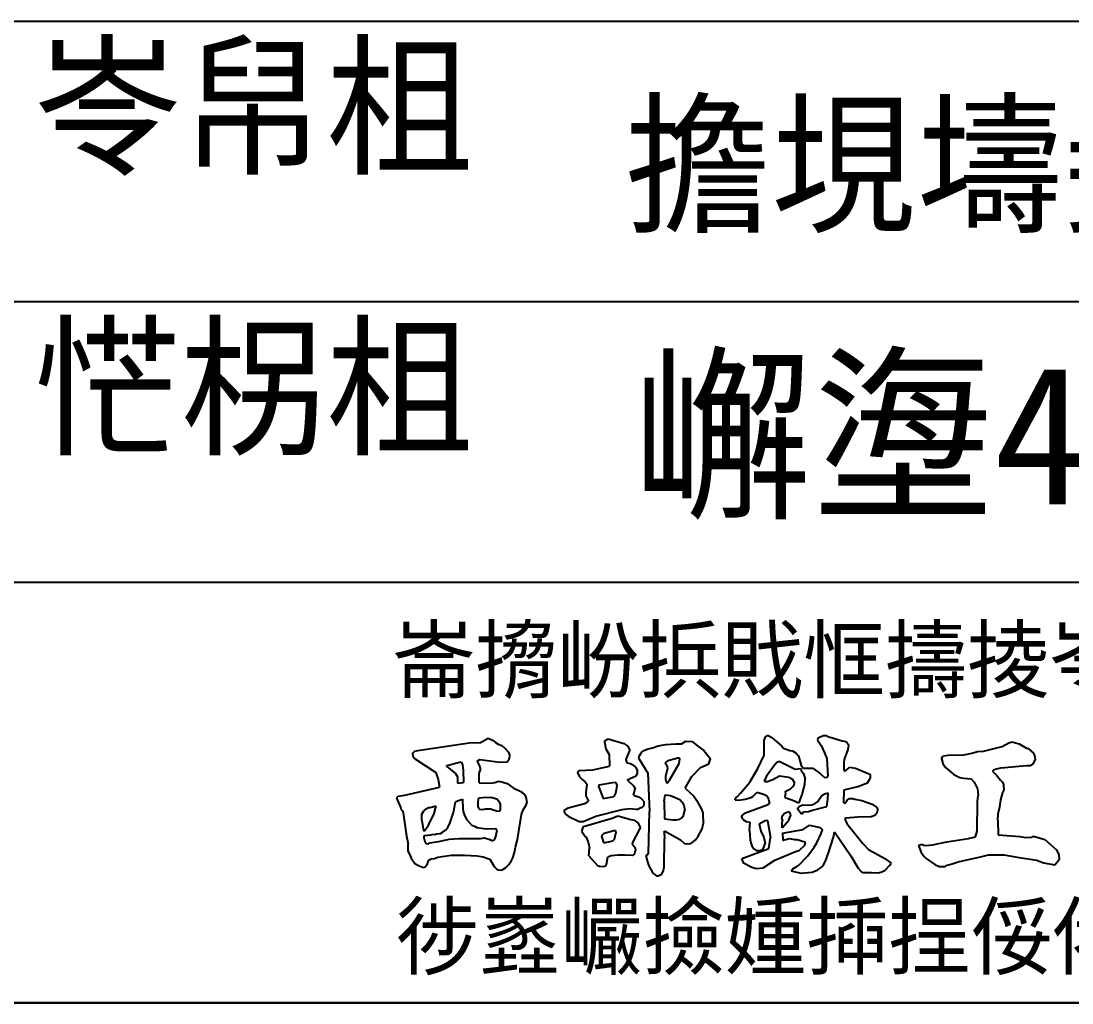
# Model space of a CAD drawing. Extents: x 72 to 24750, y 150 to 17460.
# Drawn here: x 20577 to 21715, y 450 to 1513 of the extents above; entities that cross this region are included whole.
import ezdxf

# ---------------------------------------------------------------- set-up
doc = ezdxf.new("R2010")
doc.units = 0
doc.header["$MEASUREMENT"] = 0
doc.layers.add('WHITE_SOLID', color=7, linetype='CONTINUOUS')
doc.layers.add('YELLOW_SOLID', color=2, linetype='CONTINUOUS')

msp = doc.modelspace()

# ---------------------------------------------------------------- linework, layer by layer
at = {"layer": 'WHITE_SOLID', "color": 7, "linetype": 'Continuous'}
for p, q in [((450, 1513.371558), (24749.64447, 1513.371558)), ((16913.010199, 1209.626016), (24749.64447, 1209.626016)), ((16913.010199, 905.880475), (24749.64447, 905.880475)), ((21006.812039, 723.543234), (21062.284912, 731.543823)), ((21062.284912, 731.543823), (21074.887816, 732.041586)), ((21074.887816, 732.041586), (21082.985725, 736.624468)), ((21082.985725, 736.624468), (21088.591972, 734.177297)), ((21088.591972, 734.177297), (21090.994652, 732.041586)), ((21090.994652, 732.041586), (21093.753262, 730.239593)), ((21093.753262, 730.239593), (21097.668731, 728.704546)), ((21097.668731, 728.704546), (21101.584201, 725.678945)), ((21209.081647, 732.665214), (21209.893673, 734.257941)), ((21209.081647, 732.665214), (21210.321931, 725.064384)), ((21209.893673, 734.257941), (21212.997117, 736.02451)), ((21212.997117, 736.02451), (21229.993821, 730.840941)), ((21229.993821, 730.840941), (21234.265243, 728.126822)), ((21260.961628, 726.140577), (21267.101791, 728.565492)), ((21267.101791, 728.565492), (21275.288683, 729.789077)), ((21275.288683, 729.789077), (21286.234207, 730.701203)), ((21286.234207, 730.701203), (21292.285387, 730.701203)), ((21292.285387, 730.701203), (21297.17973, 733.437601)), ((21297.17973, 733.437601), (21304.118, 733.126823)), ((21304.118, 733.126823), (21310.17196, 727.964827)), ((21381.807278, 718.248471), (21382.074225, 734.333027)), ((21382.074225, 734.333027), (21383.320067, 738.292988)), ((21383.320067, 738.292988), (21385.455778, 739.516574)), ((21385.455778, 739.516574), (21386.345646, 739.516574)), ((21386.345646, 739.516574), (21390.884038, 737.069402)), ((21390.884038, 737.069402), (21393.3757, 734.644488)), ((21393.3757, 734.644488), (21400.672724, 728.571073)), ((21400.672724, 728.571073), (21402.808435, 725.834675)), ((21440.094369, 734.332344), (21440.450321, 737.069402)), ((21440.094369, 734.332344), (21443.742892, 728.882511)), ((21440.450321, 737.069402), (21445.878603, 739.8058)), ((21443.742892, 728.882511), (21447.391393, 720.984846)), ((21445.878603, 739.8058), (21448.904182, 739.516574)), ((21448.904182, 739.516574), (21450.505977, 738.604449)), ((21450.505977, 738.604449), (21453.531556, 737.98155)), ((21453.531556, 737.98155), (21466.523808, 733.732363)), ((21466.523808, 733.732363), (21469.905339, 733.131698)), ((21469.905339, 733.131698), (21471.418128, 732.219573)), ((21471.418128, 732.219573), (21473.553839, 729.171737)), ((21472.93094, 724.321886), (21473.553839, 729.171737)), ((21639.783333, 727.658948), (21646.991374, 731.618909)), ((21646.991374, 731.618909), (21650.639874, 732.820238)), ((21650.639874, 732.820238), (21657.936875, 730.706784)), ((21657.936875, 730.706784), (21665.856819, 725.834675)), ((21001.027827, 719.60553), (21001.650749, 720.806859)), ((21001.027827, 719.60553), (21001.383779, 717.158358)), ((21001.383779, 717.158358), (21003.163538, 714.733444)), ((21001.650749, 720.806859), (21003.78646, 722.631109)), ((21003.78646, 722.631109), (21006.812039, 723.543234)), ((21101.584201, 725.678945), (21105.232724, 721.718984)), ((21105.232724, 721.718984), (21106.478544, 717.158358)), ((21105.855623, 714.132779), (21106.478544, 717.158358)), ((21210.321931, 725.064384), (21214.242959, 719.005549)), ((21214.242959, 719.005549), (21214.509929, 706.547236)), ((21232.485484, 713.844259), (21236.400954, 723.56688)), ((21234.265243, 728.126822), (21236.400954, 723.56688)), ((21246.100635, 714.594389), (21246.456587, 717.330764)), ((21246.456587, 717.330764), (21249.126236, 721.291431)), ((21249.126236, 721.291431), (21251.617899, 723.404202)), ((21251.617899, 723.404202), (21256.423237, 725.228452)), ((21256.423237, 725.228452), (21260.961628, 726.140577)), ((21310.17196, 727.964827), (21316.579092, 723.404202)), ((21316.579092, 723.404202), (21323.876116, 714.282928)), ((21375.400145, 704.566572), (21381.807278, 718.248471)), ((21402.808435, 725.834675), (21409.749483, 723.40976)), ((21409.749483, 723.40976), (21412.775085, 723.0983)), ((21412.775085, 723.0983), (21416.423585, 720.673385)), ((21416.423585, 720.673385), (21419.182218, 717.625549)), ((21419.182218, 717.625549), (21422.168864, 707.120791)), ((21447.391393, 720.984846), (21449.883055, 714.599948)), ((21469.015471, 713.687822), (21472.93094, 724.321886)), ((21575.000104, 716.713424), (21575.978977, 717.625549)), ((21575.978977, 717.625549), (21581.14029, 718.537674)), ((21581.14029, 718.537674), (21598.136971, 718.849135)), ((21598.136971, 718.849135), (21606.946784, 720.361925)), ((21606.946784, 720.361925), (21612.997965, 722.186175)), ((21612.997965, 722.186175), (21619.405097, 722.809096)), ((21619.405097, 722.809096), (21639.783333, 727.658948)), ((21665.856819, 725.834675), (21667.725561, 725.523237)), ((21667.725561, 725.523237), (21673.509772, 720.361925)), ((21673.509772, 720.361925), (21675.022561, 716.713424)), ((21003.163538, 714.733444), (21026.53678, 699.620083)), ((21038.402767, 707.147217), (21053.886659, 711.084921)), ((21038.402767, 705.966049), (21038.402767, 707.147217)), ((21038.402767, 705.966049), (21047.568532, 698.337404)), ((21053.886659, 711.084921), (21055.399472, 708.059342)), ((21055.399472, 708.059342), (21056.02237, 702.27513)), ((21071.128076, 711.867741), (21073.981249, 713.534188)), ((21071.128076, 711.867741), (21073.641996, 706.524295)), ((21073.641996, 706.524295), (21074.620869, 702.586591)), ((21073.981249, 713.534188), (21095.533021, 710.795717)), ((21095.533021, 710.795717), (21103.719912, 711.084921)), ((21103.719912, 711.084921), (21105.855623, 714.132779)), ((21196.267382, 702.298071), (21214.509929, 706.547236)), ((21232.485484, 712.620673), (21232.485484, 713.844259)), ((21232.485484, 712.620673), (21233.375375, 710.195736)), ((21233.375375, 710.195736), (21237.023875, 709.283611)), ((21237.023875, 709.283611), (21239.693502, 707.770821)), ((21239.693502, 707.770821), (21242.452134, 705.32365)), ((21246.100635, 714.594389), (21256.045051, 698.889408)), ((21274.665784, 709.900267), (21279.204153, 713.081599)), ((21274.665784, 709.900267), (21276.801495, 706.696701)), ((21276.801495, 706.696701), (21277.068442, 703.048201)), ((21279.204153, 713.081599), (21288.369917, 715.506514)), ((21279.560105, 691.212809), (21289.721418, 709.186974)), ((21288.369917, 715.506514), (21289.882707, 715.506514)), ((21289.721418, 709.186974), (21290.772598, 714.282928)), ((21289.882707, 715.506514), (21290.772598, 714.282928)), ((21312.861065, 704.915552), (21322.096357, 709.121638)), ((21322.096357, 709.121638), (21323.876116, 714.282928)), ((21385.722748, 697.581009), (21391.862911, 706.390822)), ((21391.862911, 706.390822), (21395.511411, 710.639987)), ((21395.511411, 710.639987), (21397.29117, 711.552112)), ((21397.29117, 711.552112), (21398.948573, 711.552112)), ((21398.948573, 711.552112), (21415.533695, 703.053759)), ((21422.168864, 707.120791), (21424.521495, 704.441413)), ((21449.883055, 714.599948), (21450.772923, 695.467555)), ((21468.392549, 710.039322), (21469.015471, 713.687822)), ((21468.392549, 702.453095), (21468.392549, 710.039322)), ((21574.021253, 714.688953), (21575.000104, 716.713424)), ((21574.021253, 714.688953), (21575.356056, 709.438658)), ((21575.356056, 709.438658), (21578.381657, 704.878032)), ((21638.270543, 704.566572), (21665.856819, 707.013743)), ((21665.856819, 707.013743), (21670.128241, 707.302947)), ((21670.128241, 707.302947), (21673.15382, 708.815736)), ((21673.15382, 708.815736), (21675.289531, 712.776404)), ((21675.022561, 716.713424), (21675.289531, 712.776404)), ((21026.53678, 699.620083), (21028.970033, 691.952528)), ((21047.568532, 698.337404), (21049.704243, 695.000364)), ((21049.704243, 695.000364), (21049.971189, 688.014801)), ((21056.02237, 702.27513), (21056.378322, 688.904692)), ((21073.375026, 698.938068), (21074.620869, 702.586591)), ((21073.375026, 688.436795), (21073.375026, 698.938068)), ((21179.78236, 699.457405), (21181.100509, 701.732854)), ((21179.78236, 699.457405), (21182.02653, 695.001754)), ((21181.100509, 701.732854), (21196.267382, 702.298071)), ((21182.02653, 695.001754), (21184.787942, 691.975468)), ((21233.642321, 691.664008), (21243.342025, 695.913173)), ((21242.452134, 705.32365), (21244.587845, 701.385946)), ((21243.342025, 695.913173), (21244.587845, 698.649571)), ((21244.587845, 698.649571), (21244.587845, 701.385946)), ((21256.045051, 698.889408), (21257.880418, 657.190218)), ((21275.288683, 691.212809), (21275.555652, 695.7512)), ((21275.555652, 695.7512), (21277.068442, 703.048201)), ((21296.556809, 682.568454), (21303.497881, 695.150536)), ((21303.497881, 695.150536), (21312.861065, 704.915552)), ((21366.323363, 689.082657), (21375.400145, 704.566572)), ((21382.697146, 690.906907), (21385.722748, 697.581009)), ((21391.239989, 692.108258), (21398.537013, 696.068219)), ((21398.537013, 696.068219), (21408.503663, 694.55543)), ((21408.503663, 694.55543), (21412.152164, 692.731157)), ((21415.533695, 703.053759), (21421.184432, 703.747598)), ((21421.184432, 703.747598), (21422.207797, 702.742321)), ((21422.207797, 700.909027), (21422.207797, 702.742321)), ((21422.207797, 700.909027), (21424.610477, 698.493134)), ((21424.521495, 704.441413), (21434.66611, 704.277345)), ((21424.610477, 698.493134), (21426.479218, 692.419719)), ((21434.66611, 704.277345), (21442.853001, 698.20393)), ((21442.853001, 698.20393), (21447.124423, 694.243969)), ((21447.124423, 694.243969), (21450.150025, 694.55543)), ((21450.150025, 694.55543), (21450.772923, 695.467555)), ((21468.392549, 702.453095), (21469.015471, 700.628845)), ((21469.015471, 700.628845), (21472.663971, 703.654447)), ((21472.663971, 703.654447), (21474.17676, 705.18947)), ((21474.17676, 705.18947), (21480.850862, 704.277345)), ((21480.850862, 704.277345), (21496.957676, 697.425279)), ((21496.957676, 693.932509), (21496.957676, 697.425279)), ((21578.381657, 704.878032), (21587.458417, 697.581009)), ((21587.458417, 697.581009), (21593.86555, 694.243969)), ((21629.127035, 700.94935), (21630.940168, 702.986328)), ((21629.127035, 700.94935), (21633.999121, 696.37968)), ((21630.940168, 702.986328), (21633.3762, 703.654447)), ((21633.3762, 703.654447), (21638.270543, 704.566572)), ((21633.999121, 696.37968), (21637.914591, 691.196133)), ((20992.81312, 674.94678), (21030.215876, 683.74338)), ((21028.970033, 691.952528), (21030.215876, 683.74338)), ((21049.971189, 688.014801), (21056.378322, 688.904692)), ((21073.375026, 688.436795), (21085.83334, 688.014801)), ((21085.83334, 688.014801), (21090.104761, 688.615466)), ((21090.104761, 688.615466), (21094.287201, 690.128278)), ((21094.287201, 690.128278), (21098.914574, 689.216153)), ((21098.914574, 689.216153), (21103.452965, 687.703341)), ((21103.452965, 687.703341), (21110.127045, 683.142715)), ((21110.127045, 683.142715), (21119.826748, 678.292863)), ((21184.787942, 691.975468), (21188.08049, 689.528297)), ((21188.08049, 689.528297), (21190.216201, 686.502695)), ((21189.326333, 678.293569), (21190.216201, 686.502695)), ((21202.941484, 683.76632), (21203.333589, 686.130068)), ((21202.941484, 683.76632), (21207.685655, 671.536727)), ((21203.333589, 686.130068), (21220.29414, 689.239093)), ((21220.29414, 689.239093), (21221.184008, 688.326968)), ((21221.184008, 688.326968), (21222.891461, 684.99617)), ((21221.184008, 677.381444), (21222.891461, 684.99617)), ((21233.642321, 691.664008), (21240.672375, 684.678445)), ((21240.672375, 684.678445), (21242.185165, 681.630609)), ((21275.288683, 691.212809), (21276.178574, 688.476434)), ((21276.178574, 688.476434), (21277.424394, 688.476434)), ((21277.424394, 688.476434), (21279.560105, 691.212809)), ((21356.26773, 677.225008), (21366.323363, 689.082657)), ((21382.430177, 689.994782), (21382.697146, 690.906907)), ((21382.430177, 689.994782), (21383.320067, 689.683321)), ((21383.320067, 689.683321), (21385.188809, 689.994782)), ((21385.188809, 689.994782), (21391.239989, 692.108258)), ((21410.372405, 681.785656), (21412.775085, 683.921367)), ((21412.152164, 692.731157), (21414.643826, 688.481992)), ((21412.775085, 683.921367), (21414.287875, 686.346281)), ((21414.287875, 686.346281), (21414.643826, 688.481992)), ((21423.097688, 675.712218), (21426.123266, 686.657742)), ((21426.123266, 686.657742), (21426.479218, 692.419719)), ((21468.392549, 680.873531), (21483.253543, 684.522031)), ((21483.253543, 684.522031), (21493.75411, 688.370753)), ((21493.75411, 688.370753), (21496.957676, 693.932509)), ((21593.86555, 694.243969), (21598.136971, 693.331844)), ((21598.136971, 693.331844), (21606.056916, 692.731157)), ((21606.056916, 692.731157), (21609.349465, 689.082657)), ((21609.349465, 689.082657), (21612.997965, 681.785656)), ((21637.914591, 691.196133), (21640.050302, 689.082657)), ((21640.050302, 689.082657), (21641.296145, 686.657742)), ((21641.296145, 686.657742), (21641.563092, 680.272844)), ((20984.031123, 670.995863), (20984.387075, 672.820113)), ((20984.387075, 672.820113), (20985.543912, 674.021442)), ((20985.543912, 674.021442), (20992.81312, 674.94678)), ((21072.129206, 667.948027), (21072.752105, 672.197191)), ((21072.752105, 672.197191), (21081.294948, 672.820113)), ((21081.294948, 672.820113), (21084.58752, 672.508652)), ((21084.58752, 672.508652), (21086.100309, 672.820113)), ((21086.100309, 672.820113), (21092.240472, 670.995863)), ((21119.826748, 678.292863), (21120.716617, 677.069278)), ((21120.716617, 677.069278), (21122.852327, 675.245027)), ((21122.852327, 675.245027), (21124.365117, 671.596527)), ((21124.365117, 671.596527), (21124.988038, 666.746675)), ((21189.326333, 673.443718), (21189.326333, 678.293569)), ((21189.326333, 673.443718), (21191.729013, 668.571631)), ((21207.685655, 671.536727), (21219.404249, 673.732944)), ((21219.404249, 673.732944), (21221.184008, 677.381444)), ((21240.316424, 674.956507), (21242.185165, 681.630609)), ((21240.316424, 674.956507), (21245.833688, 673.132257)), ((21245.833688, 673.132257), (21249.126236, 670.996546)), ((21273.775893, 668.721097), (21274.665784, 675.417456)), ((21274.665784, 675.417456), (21280.449995, 674.794535)), ((21280.449995, 674.794535), (21290.772598, 670.233909)), ((21296.556809, 682.568454), (21305.633591, 673.88241)), ((21305.633591, 673.88241), (21308.65917, 669.633222)), ((21350.483519, 671.151593), (21351.106418, 672.063718)), ((21351.106418, 672.063718), (21352.975182, 673.576508)), ((21352.975182, 673.576508), (21356.26773, 677.225008)), ((21361.465173, 670.709438), (21367.836152, 672.375179)), ((21367.836152, 672.375179), (21369.615912, 673.576508)), ((21369.615912, 673.576508), (21374.510255, 678.137133)), ((21374.510255, 678.137133), (21382.430177, 675.712218)), ((21382.430177, 675.712218), (21384.832857, 674.199429)), ((21384.832857, 674.199429), (21386.701598, 670.550929)), ((21404.588194, 672.375179), (21405.211092, 676.023679)), ((21404.588194, 672.375179), (21414.910796, 669.038116)), ((21404.85514, 679.049258), (21410.372405, 681.785656)), ((21404.85514, 679.049258), (21405.211092, 676.023679)), ((21420.428038, 668.726656), (21423.097688, 675.712218)), ((21439.827422, 667.814531), (21444.365791, 674.800093)), ((21444.365791, 674.800093), (21447.747344, 676.312883)), ((21447.747344, 676.312883), (21451.395845, 677.536469)), ((21451.039893, 670.862366), (21451.395845, 677.536469)), ((21468.12558, 666.590945), (21468.392549, 680.873531)), ((21612.997965, 681.785656), (21613.620886, 674.800093)), ((21612.997965, 668.125991), (21613.620886, 674.800093)), ((21638.270543, 669.950241), (21640.317272, 677.847929)), ((21640.317272, 677.847929), (21641.563092, 680.272844)), ((20984.031123, 670.995863), (20988.035575, 662.18605)), ((20988.035575, 662.18605), (20988.569514, 660.050339)), ((21014.99893, 659.761135), (21018.380484, 661.585385)), ((21018.380484, 661.585385), (21019.893273, 661.585385)), ((21019.893273, 661.585385), (21026.567375, 663.387379)), ((21024.431664, 655.200487), (21026.567375, 663.387379)), ((21045.432821, 656.401839), (21047.568532, 667.6588)), ((21047.568532, 667.6588), (21049.971189, 668.860152)), ((21049.971189, 668.860152), (21055.399472, 670.684402)), ((21055.399472, 670.684402), (21055.755423, 660.3618)), ((21055.755423, 660.3618), (21056.378322, 656.112635)), ((21072.129206, 661.874589), (21072.129206, 667.948027)), ((21072.129206, 661.874589), (21073.375026, 660.050339)), ((21077.023527, 659.449674), (21080.67205, 660.3618)), ((21080.67205, 660.3618), (21085.477388, 660.3618)), ((21085.477388, 660.3618), (21091.88452, 658.226089)), ((21092.240472, 670.995863), (21094.643152, 668.570948)), ((21094.643152, 668.570948), (21095.79999, 666.123777)), ((21095.79999, 666.123777), (21096.422912, 664.0103)), ((21096.422912, 659.449674), (21096.422912, 664.0103)), ((21121.072568, 659.138214), (21124.09817, 664.299526)), ((21124.09817, 664.299526), (21124.988038, 666.746675)), ((21165.655526, 659.13892), (21169.570996, 661.274631)), ((21169.570996, 661.274631), (21188.703412, 666.458178)), ((21188.703412, 666.458178), (21191.729013, 668.571631)), ((21228.214062, 659.472615), (21236.133984, 660.673944)), ((21236.133984, 660.673944), (21243.342025, 659.761819)), ((21245.210767, 659.761819), (21248.503315, 661.586069)), ((21248.503315, 661.586069), (21249.482188, 661.586069)), ((21249.126236, 670.996546), (21251.884869, 667.970967)), ((21249.482188, 661.586069), (21250.994978, 663.098881)), ((21250.994978, 663.098881), (21251.884869, 664.633905)), ((21251.884869, 664.633905), (21251.884869, 667.970967)), ((21273.775893, 668.721097), (21274.042863, 649.277244)), ((21290.772598, 670.233909), (21293.175278, 667.519768)), ((21293.175278, 667.519768), (21295.044019, 664.160472)), ((21295.044019, 664.160472), (21295.933888, 658.398495)), ((21308.65917, 669.633222), (21313.820483, 660.511971)), ((21313.820483, 660.511971), (21315.689224, 655.97358)), ((21350.483519, 669.950241), (21350.483519, 671.151593)), ((21350.483519, 669.950241), (21354.487971, 669.638803)), ((21354.487971, 669.638803), (21361.465173, 670.709438)), ((21361.784972, 655.956905), (21386.345646, 664.766695)), ((21386.345646, 664.766695), (21387.858459, 665.99028)), ((21386.701598, 670.550929), (21387.858459, 665.99028)), ((21414.910796, 669.038116), (21419.182218, 666.590945)), ((21418.292327, 660.828991), (21420.072086, 663.253905)), ((21418.292327, 659.916866), (21418.292327, 660.828991)), ((21419.182218, 666.590945), (21420.428038, 668.726656)), ((21420.072086, 663.253905), (21423.659419, 664.616546)), ((21423.659419, 664.616546), (21431.640531, 664.16603)), ((21431.640531, 664.16603), (21435.911953, 665.389616)), ((21434.39914, 658.69328), (21449.883055, 662.653241)), ((21435.911953, 665.389616), (21439.827422, 667.814531)), ((21449.883055, 662.653241), (21451.039893, 670.862366)), ((21468.12558, 666.590945), (21468.659519, 666.301741)), ((21468.659519, 666.301741), (21469.905339, 666.590945)), ((21469.905339, 666.590945), (21470.79523, 667.503093)), ((21470.79523, 667.503093), (21472.04105, 669.950241)), ((21472.04105, 669.950241), (21474.17676, 671.463054)), ((21474.17676, 671.463054), (21477.825261, 671.463054)), ((21477.825261, 671.463054), (21480.227941, 670.862366)), ((21480.227941, 670.862366), (21487.791911, 669.327343)), ((21487.791911, 669.327343), (21498.737435, 665.389616)), ((21498.737435, 665.389616), (21503.898748, 661.741116)), ((21503.898748, 661.741116), (21504.877598, 659.00474)), ((21612.730995, 635.912364), (21612.997965, 668.125991)), ((21635.511911, 654.755553), (21637.202688, 662.564258)), ((21637.202688, 662.564258), (21638.270543, 669.950241)), ((20988.569514, 660.050339), (20990.082304, 657.936885)), ((20990.082304, 657.936885), (20991.061177, 655.801174)), ((20991.061177, 655.801174), (20994.709677, 630.595321)), ((21011.35043, 654.577588), (21013.486141, 658.226089)), ((21011.35043, 647.592026), (21011.35043, 654.577588)), ((21013.486141, 658.226089), (21014.99893, 659.761135)), ((21018.380484, 642.430736), (21024.431664, 655.200487)), ((21042.051267, 645.478572), (21045.432821, 656.401839)), ((21056.378322, 656.112635), (21057.891134, 652.152651)), ((21057.891134, 652.152651), (21060.026845, 648.214947)), ((21073.375026, 660.050339), (21077.023527, 659.449674)), ((21091.88452, 658.226089), (21095.533021, 657.625424)), ((21095.533021, 657.625424), (21096.422912, 659.449674)), ((21114.665436, 626.946821), (21119.203827, 653.976924)), ((21119.203827, 653.976924), (21121.072568, 659.138214)), ((21165.655526, 656.424779), (21165.655526, 659.13892)), ((21165.655526, 656.424779), (21167.435285, 653.999864)), ((21167.435285, 653.999864), (21169.837966, 652.175591)), ((21169.837966, 652.175591), (21181.406411, 646.702841)), ((21185.944779, 646.702841), (21199.648935, 652.464818)), ((21186.295173, 641.022215), (21217.268538, 650.039881)), ((21199.648935, 652.464818), (21228.214062, 659.472615)), ((21217.268538, 650.039881), (21223.319719, 652.776279)), ((21223.319719, 652.776279), (21237.646796, 648.527091)), ((21243.342025, 659.761819), (21245.210767, 659.761819)), ((21256.517801, 611.621438), (21257.880418, 657.190218)), ((21274.042863, 649.277244), (21282.852676, 648.365119)), ((21286.501176, 648.365119), (21290.772598, 648.988017)), ((21290.772598, 648.988017), (21292.908309, 650.50083)), ((21292.908309, 650.50083), (21294.688068, 652.925744)), ((21294.688068, 652.925744), (21295.933888, 658.398495)), ((21315.689224, 655.97358), (21315.956194, 643.804471)), ((21357.51355, 651.707717), (21358.403441, 653.531967)), ((21357.51355, 651.707717), (21358.136471, 649.883467)), ((21358.136471, 649.883467), (21359.649261, 648.370677)), ((21358.403441, 653.531967), (21361.784972, 655.956905)), ((21401.20664, 649.282802), (21401.562592, 651.418513)), ((21401.20664, 649.282802), (21401.829561, 647.147092)), ((21401.562592, 651.418513), (21402.185513, 653.242763)), ((21402.185513, 653.242763), (21403.965272, 655.667678)), ((21403.965272, 655.667678), (21408.503663, 657.491928)), ((21408.503663, 657.491928), (21410.016453, 654.755553)), ((21408.503663, 648.059217), (21410.461387, 652.708824)), ((21410.016453, 654.755553), (21410.461387, 652.708824)), ((21418.292327, 659.916866), (21422.474766, 654.755553)), ((21422.474766, 654.755553), (21423.453639, 655.044779)), ((21423.453639, 655.044779), (21424.654968, 656.848868)), ((21424.654968, 656.848868), (21429.771767, 657.18049)), ((21429.771767, 657.18049), (21434.39914, 658.69328)), ((21469.282417, 649.883467), (21470.79523, 650.506388)), ((21469.282417, 649.883467), (21469.638369, 648.370677)), ((21470.79523, 650.506388), (21482.986573, 651.707717)), ((21482.986573, 651.707717), (21497.847567, 652.019178)), ((21497.847567, 652.019178), (21501.763037, 653.531967)), ((21501.763037, 653.531967), (21504.254699, 656.268342)), ((21504.254699, 656.268342), (21504.877598, 659.00474)), ((21634.889012, 648.059217), (21635.511911, 654.755553)), ((21011.35043, 647.592026), (21012.329303, 640.606463)), ((21012.329303, 640.606463), (21013.219171, 636.045838)), ((21014.465014, 636.668759), (21018.380484, 642.430736)), ((21036.889978, 637.269423), (21039.38164, 640.005799)), ((21039.38164, 640.005799), (21042.051267, 645.478572)), ((21060.026845, 648.214947), (21065.188135, 642.430736)), ((21065.188135, 642.430736), (21068.836635, 641.229384)), ((21068.836635, 641.229384), (21070.616394, 640.005799)), ((21070.616394, 640.005799), (21080.938997, 638.493009)), ((21080.938997, 638.493009), (21090.371731, 639.093673)), ((21090.371731, 639.093673), (21091.617551, 638.493009)), ((21091.617551, 638.493009), (21092.240472, 635.756634)), ((21181.406411, 646.702841), (21185.944779, 646.702841)), ((21184.43199, 635.757317), (21186.295173, 641.022215)), ((21237.646796, 648.527091), (21241.295297, 647.926427)), ((21238.803634, 622.409136), (21247.613447, 639.116614)), ((21241.295297, 647.926427), (21244.943797, 645.190051)), ((21244.943797, 645.190051), (21247.346477, 641.23009)), ((21247.346477, 641.23009), (21247.613447, 639.116614)), ((21282.852676, 648.365119), (21286.501176, 648.365119)), ((21310.527912, 630.745493), (21314.799333, 638.643181)), ((21314.799333, 638.643181), (21315.956194, 643.804471)), ((21359.649261, 648.370677), (21362.407893, 646.546427)), ((21362.407893, 646.546427), (21366.946284, 645.634302)), ((21365.995227, 636.709081), (21366.946284, 645.634302)), ((21376.378996, 644.12149), (21383.676019, 648.139155)), ((21376.378996, 644.12149), (21378.158755, 636.223825)), ((21383.676019, 648.139155), (21385.444661, 647.548924)), ((21385.444661, 647.548924), (21388.820633, 629.040114)), ((21401.562592, 639.560864), (21408.503663, 648.059217)), ((21401.562592, 645.033615), (21401.829561, 647.147092)), ((21401.562592, 639.560864), (21401.562592, 645.033615)), ((21401.829561, 633.910127), (21424.343507, 637.736614)), ((21424.343507, 637.736614), (21431.106592, 642.675448)), ((21431.106592, 642.675448), (21442.613847, 639.917522)), ((21442.613847, 639.917522), (21445.227866, 637.592001)), ((21443.742892, 633.487427), (21445.227866, 637.592001)), ((21469.638369, 648.370677), (21471.596115, 644.432951)), ((21471.596115, 644.432951), (21488.770784, 622.541926)), ((21634.889012, 648.059217), (21635.511911, 631.974637)), ((20994.709677, 630.595321), (20996.222467, 622.386195)), ((21013.219171, 636.045838), (21014.465014, 636.668759)), ((21013.842092, 631.196008), (21014.465014, 631.507446)), ((21013.842092, 627.858946), (21013.842092, 631.196008)), ((21013.842092, 627.858946), (21014.465014, 624.81111)), ((21014.465014, 631.507446), (21020.783141, 632.108133)), ((21020.783141, 632.108133), (21023.808743, 632.708798)), ((21023.808743, 632.708798), (21025.321532, 632.419571)), ((21025.321532, 632.419571), (21026.923327, 633.020259)), ((21026.923327, 633.020259), (21031.461695, 633.620923)), ((21029.592954, 624.81111), (21040.89443, 627.236025)), ((21031.461695, 633.620923), (21034.220328, 635.155969)), ((21034.220328, 635.155969), (21036.889978, 637.269423)), ((21040.89443, 627.236025), (21051.750948, 628.14815)), ((21051.750948, 628.14815), (21074.887816, 628.14815)), ((21074.887816, 628.14815), (21079.159238, 628.771071)), ((21079.159238, 628.771071), (21083.697629, 627.547485)), ((21083.697629, 627.547485), (21088.591972, 625.723235)), ((21088.591972, 625.723235), (21089.748809, 626.63536)), ((21089.748809, 626.63536), (21091.261599, 630.283861)), ((21091.261599, 630.283861), (21092.240472, 635.756634)), ((21112.529725, 618.737695), (21114.665436, 626.946821)), ((21184.43199, 635.757317), (21188.08049, 630.306824)), ((21188.08049, 630.306824), (21189.326333, 629.683902)), ((21189.326333, 629.683902), (21191.462044, 624.233386)), ((21206.056068, 629.683902), (21206.323037, 631.819613)), ((21206.056068, 629.683902), (21207.835827, 623.921925)), ((21206.323037, 631.819613), (21208.725695, 633.933067)), ((21208.725695, 633.933067), (21219.048297, 636.669442)), ((21218.158429, 625.434715), (21220.027171, 627.258965)), ((21219.048297, 636.669442), (21220.917061, 636.669442)), ((21220.027171, 627.258965), (21221.184008, 633.933067)), ((21220.917061, 636.669442), (21221.184008, 633.933067)), ((21273.775893, 634.994681), (21274.00393, 636.322535)), ((21273.775893, 634.994681), (21274.042863, 628.009118)), ((21273.775893, 597.330514), (21274.042863, 628.009118)), ((21274.00393, 636.322535), (21291.395519, 626.807789)), ((21291.395519, 626.807789), (21295.666941, 622.847805)), ((21305.01067, 624.382852), (21307.502333, 626.807789)), ((21307.502333, 626.807789), (21310.527912, 630.745493)), ((21365.995227, 636.709081), (21366.946284, 626.812641)), ((21366.946284, 626.812641), (21367.569206, 623.454051)), ((21378.158755, 636.223825), (21381.540308, 629.238262)), ((21381.540308, 629.238262), (21383.053098, 622.542609)), ((21386.840653, 617.142849), (21388.820633, 629.040114)), ((21401.829561, 633.910127), (21402.185513, 626.190426)), ((21402.185513, 626.190426), (21402.808435, 625.901222)), ((21402.808435, 625.901222), (21403.965272, 626.501887)), ((21403.965272, 626.501887), (21409.482514, 628.014676)), ((21409.482514, 628.014676), (21414.910796, 627.102551)), ((21414.910796, 627.102551), (21417.669405, 627.102551)), ((21417.669405, 627.102551), (21425.856297, 624.677637)), ((21438.937532, 623.454051), (21443.742892, 633.487427)), ((21451.662814, 612.530784), (21457.180056, 629.527466)), ((21457.180056, 629.527466), (21458.197862, 635.463238)), ((21458.197862, 635.463238), (21475.68955, 609.482948)), ((21579.894447, 624.677637), (21603.298284, 628.014676)), ((21603.298284, 628.014676), (21610.862254, 629.838926)), ((21610.862254, 629.838926), (21612.730995, 635.912364)), ((21635.511911, 631.974637), (21658.915748, 630.439591)), ((21658.915748, 630.439591), (21665.233898, 629.238262)), ((21665.233898, 629.238262), (21671.374061, 629.527466)), ((21671.374061, 629.527466), (21673.687759, 630.484105)), ((21673.687759, 630.484105), (21685.879103, 626.857839)), ((21685.879103, 626.857839), (21698.693368, 615.778842)), ((20996.222467, 613.862124), (20996.222467, 622.386195)), ((21014.465014, 624.81111), (21015.621851, 622.697656)), ((21015.621851, 622.697656), (21018.380484, 622.386195)), ((21018.380484, 622.386195), (21019.893273, 623.298321)), ((21019.893273, 623.298321), (21024.164695, 624.210446)), ((21024.164695, 624.210446), (21029.592954, 624.81111)), ((21111.639857, 612.975718), (21112.529725, 618.737695)), ((21191.462044, 624.233386), (21192.618881, 617.53705)), ((21192.084965, 609.327901), (21192.618881, 617.53705)), ((21207.835827, 623.921925), (21210.238507, 623.610465)), ((21210.238507, 623.610465), (21218.158429, 625.434715)), ((21238.803634, 622.409136), (21242.185165, 617.84851)), ((21241.829213, 612.375737), (21242.452134, 615.112112)), ((21242.185165, 617.84851), (21242.452134, 615.112112)), ((21295.666941, 622.847805), (21298.336568, 622.247141)), ((21298.336568, 622.247141), (21302.34102, 622.558601)), ((21302.34102, 622.558601), (21305.01067, 624.382852)), ((21359.91623, 607.213741), (21386.840653, 617.142849)), ((21367.569206, 623.454051), (21368.726043, 620.116988)), ((21368.726043, 620.116988), (21370.861754, 616.779949)), ((21370.861754, 616.779949), (21373.17543, 614.955699)), ((21373.17543, 614.955699), (21377.268887, 614.955699)), ((21377.268887, 614.955699), (21380.561435, 616.179284)), ((21380.561435, 616.179284), (21382.074225, 619.515641)), ((21382.074225, 619.515641), (21383.053098, 622.542609)), ((21415.800664, 614.043574), (21419.805116, 614.955699)), ((21419.805116, 614.955699), (21426.123266, 621.029114)), ((21425.856297, 624.677637), (21426.746188, 623.454051)), ((21426.123266, 621.029114), (21426.746188, 623.454051)), ((21428.881899, 608.882261), (21436.178899, 618.604199)), ((21436.178899, 618.604199), (21438.937532, 623.454051)), ((21488.770784, 622.541926), (21495.088935, 616.179284)), ((21495.088935, 616.179284), (21512.441591, 606.457346)), ((21548.92664, 620.450706), (21551.32932, 621.629801)), ((21548.92664, 620.450706), (21551.952241, 612.819988)), ((21551.32932, 621.629801), (21553.465031, 621.629801)), ((21553.465031, 621.629801), (21554.97782, 620.717676)), ((21554.97782, 620.717676), (21556.846562, 620.428449)), ((21556.846562, 620.428449), (21564.410555, 621.340574)), ((21564.410555, 621.340574), (21579.894447, 624.677637)), ((21698.693368, 615.778842), (21701.096048, 610.395073)), ((20996.222467, 613.862124), (20998.892117, 608.726531)), ((20998.892117, 608.726531), (20999.515038, 606.902281)), ((20999.515038, 606.902281), (21003.78646, 601.118069)), ((21017.490593, 600.806609), (21018.380484, 604.455109)), ((21018.380484, 604.455109), (21021.139093, 605.990155)), ((21021.139093, 605.990155), (21024.787616, 606.59082)), ((21024.787616, 606.59082), (21028.436116, 607.814406)), ((21028.436116, 607.814406), (21042.941158, 609.927882)), ((21042.941158, 609.927882), (21057.268213, 609.927882)), ((21057.268213, 609.927882), (21070.972346, 609.327218)), ((21070.972346, 609.327218), (21077.646448, 608.103632)), ((21077.646448, 608.103632), (21084.765484, 605.589713)), ((21084.765484, 605.589713), (21086.100309, 603.854445)), ((21086.100309, 603.854445), (21089.48184, 597.78103)), ((21105.588676, 599.983466), (21108.258303, 604.165905)), ((21108.258303, 604.165905), (21109.860098, 607.191507)), ((21109.860098, 607.191507), (21111.639857, 612.975718)), ((21192.084965, 609.327901), (21201.317455, 598.964293)), ((21211.350854, 599.845824), (21212.73017, 608.415776)), ((21212.73017, 608.415776), (21216.37867, 609.639362)), ((21216.37867, 609.639362), (21223.94264, 610.551487)), ((21223.94264, 610.551487), (21230.883712, 610.551487)), ((21230.883712, 610.551487), (21239.159586, 609.950823)), ((21239.159586, 609.950823), (21240.672375, 610.862948)), ((21240.672375, 610.862948), (21241.829213, 612.375737)), ((21254.287526, 607.964577), (21254.710226, 610.504217)), ((21254.287526, 607.964577), (21256.779189, 599.154764)), ((21254.710226, 610.504217), (21256.517801, 611.621438)), ((21357.78052, 604.9223), (21358.136471, 606.145886)), ((21357.78052, 604.9223), (21358.403441, 603.409511)), ((21358.136471, 606.145886), (21359.91623, 607.213741)), ((21358.403441, 603.409511), (21359.649261, 601.896721)), ((21380.917387, 596.423948), (21393.653787, 604.758938)), ((21393.653787, 604.758938), (21415.800664, 614.043574)), ((21419.449164, 599.160346), (21428.881899, 608.882261)), ((21445.603296, 598.221089), (21448.370266, 603.720971)), ((21448.370266, 603.720971), (21451.662814, 612.530784)), ((21475.68955, 609.482948), (21483.609495, 595.823283)), ((21512.441591, 606.457346), (21519.38264, 601.296057)), ((21551.952241, 612.819988), (21555.333772, 608.5708)), ((21555.333772, 608.5708), (21557.380501, 606.457346)), ((21557.380501, 606.457346), (21566.813212, 600.072471)), ((21592.085791, 602.808846), (21616.379518, 608.281597)), ((21616.379518, 608.281597), (21624.833357, 610.395073)), ((21624.833357, 610.395073), (21641.563092, 610.395073)), ((21641.563092, 610.395073), (21657.936875, 607.658675)), ((21657.936875, 607.658675), (21677.06929, 604.633096)), ((21677.06929, 604.633096), (21684.366313, 601.896721)), ((21696.824627, 599.76101), (21701.452, 605.545221)), ((21701.096048, 610.395073), (21701.452, 605.545221)), ((21003.78646, 601.118069), (21007.43496, 599.004615)), ((21007.43496, 599.004615), (21012.952202, 596.868905)), ((21012.952202, 596.868905), (21014.731961, 597.469569)), ((21014.731961, 597.469569), (21017.490593, 600.806609)), ((21089.48184, 597.78103), (21092.240472, 595.044632)), ((21092.240472, 595.044632), (21093.753262, 594.132507)), ((21093.753262, 594.132507), (21096.778863, 593.821069)), ((21096.778863, 593.821069), (21098.291653, 594.132507)), ((21098.291653, 594.132507), (21101.940153, 596.334966)), ((21101.940153, 596.334966), (21105.588676, 599.983466)), ((21201.317455, 598.964293), (21203.430909, 598.021573)), ((21203.430909, 598.021573), (21207.702331, 597.710113)), ((21207.702331, 597.710113), (21209.838042, 598.021573)), ((21209.838042, 598.021573), (21211.350854, 599.845824)), ((21256.779189, 599.154764), (21261.31758, 590.656412)), ((21271.017261, 589.432849), (21272.886025, 593.39281)), ((21272.886025, 593.39281), (21273.775893, 597.330514)), ((21359.649261, 601.896721), (21368.726043, 597.024635)), ((21368.726043, 597.024635), (21373.264435, 595.511823)), ((21373.264435, 595.511823), (21380.917387, 596.423948)), ((21411.251156, 593.068137), (21413.092104, 595.372085)), ((21411.251156, 593.068137), (21421.584875, 590.661994)), ((21413.092104, 595.372085), (21417.313454, 597.647534)), ((21417.313454, 597.647534), (21419.449164, 599.160346)), ((21433.742868, 591.747914), (21440.094369, 594.288237)), ((21440.094369, 594.288237), (21445.603296, 598.221089)), ((21483.609495, 595.823283), (21487.257995, 592.174783)), ((21487.257995, 592.174783), (21489.037754, 591.262658)), ((21505.767489, 590.951197), (21509.415989, 591.863322)), ((21509.415989, 591.863322), (21513.064489, 593.687573)), ((21513.064489, 593.687573), (21517.86985, 599.160346)), ((21517.86985, 599.160346), (21519.38264, 601.296057)), ((21566.813212, 600.072471), (21571.351603, 597.93676)), ((21571.351603, 597.93676), (21575.978977, 597.647534)), ((21575.978977, 597.647534), (21578.114688, 597.93676)), ((21578.114688, 597.93676), (21580.161416, 599.160346)), ((21580.161416, 599.160346), (21585.678658, 600.673135)), ((21585.678658, 600.673135), (21592.085791, 602.808846)), ((21684.366313, 601.896721), (21696.824627, 599.76101)), ((21261.31758, 590.656412), (21265.23305, 587.608576)), ((21265.23305, 587.608576), (21267.101791, 587.608576)), ((21267.101791, 587.608576), (21271.017261, 589.432849)), ((21421.584875, 590.661994), (21433.742868, 591.747914)), ((21489.037754, 591.262658), (21498.114514, 591.262658)), ((21498.114514, 591.262658), (21505.767489, 590.951197)), ((450, 450.262163), (24749.64447, 450.262163)), ((450.001154, 450), (24749.64447, 450))]:
    msp.add_line(p, q, dxfattribs=at)
at = {"layer": 'WHITE_SOLID', "color": 5, "linetype": 'Continuous'}
for p, q in [((450.001154, 450.249679), (24749.64447, 450.249679)), ((24749.64447, 450), (450.001154, 450))]:
    msp.add_line(p, q, dxfattribs=at)

# ---------------------------------------------------------------- texts
at = {"layer": 'WHITE_SOLID', "color": 7, "linetype": 'Continuous'}
for s, height, p in [('岺帠柤', 121.498215, (20591.556087, 1360.062587)), ('擔垷壔妛岺嬈丂怴K-1搹丂怴抸岺帠', 121.498215, (21231.368427, 1297.363422)), ('恾柺柤', 121.498215, (20591.556087, 1056.317046)), ('崙搚岎捠戝恇擣掕岺応丂擣掕斣崋 TFBH-141010', 68.342751, (20979.910321, 787.428636)), ('徏嶳巗撿媑揷挰俀侾俋俆', 68.342751, (20983.56359, 487.895362))]:
    msp.add_text(s, height=height, dxfattribs=at).set_placement(p)
at = {"layer": 'YELLOW_SOLID', "color": 7, "linetype": 'Continuous'}
msp.add_text('嶰塰4岺嬫1愡戝拰惢昳恾', height=150, dxfattribs=at).set_placement((21240, 990))

doc.saveas('drawing.dxf')
